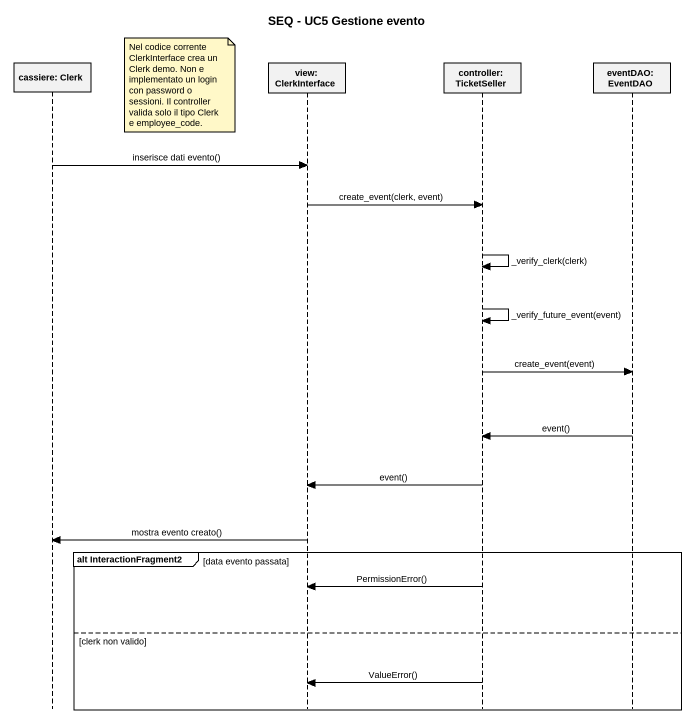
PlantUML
@startuml
title SEQ - UC5 Gestione evento
hide footbox
participant "cassiere: Clerk" as cassiere_Clerk
participant "view: ClerkInterface" as view_ClerkInterface
participant "controller: TicketSeller" as controller_TicketSeller
participant "eventDAO: EventDAO" as eventDAO_EventDAO

note right of cassiere_Clerk : Nel codice corrente ClerkInterface crea un Clerk demo. Non e implementato un login con password o sessioni. Il controller valida solo il tipo Clerk e employee_code.
cassiere_Clerk -> view_ClerkInterface : inserisce dati evento()
view_ClerkInterface -> controller_TicketSeller : create_event(clerk, event)
controller_TicketSeller -> controller_TicketSeller : _verify_clerk(clerk)
controller_TicketSeller -> controller_TicketSeller : _verify_future_event(event)
controller_TicketSeller -> eventDAO_EventDAO : create_event(event)
eventDAO_EventDAO -> controller_TicketSeller : event()
controller_TicketSeller -> view_ClerkInterface : event()
view_ClerkInterface -> cassiere_Clerk : mostra evento creato()
group alt InteractionFragment2 [data evento passata]
  controller_TicketSeller -> view_ClerkInterface : PermissionError()
else clerk non valido
  controller_TicketSeller -> view_ClerkInterface : ValueError()
end
@enduml
